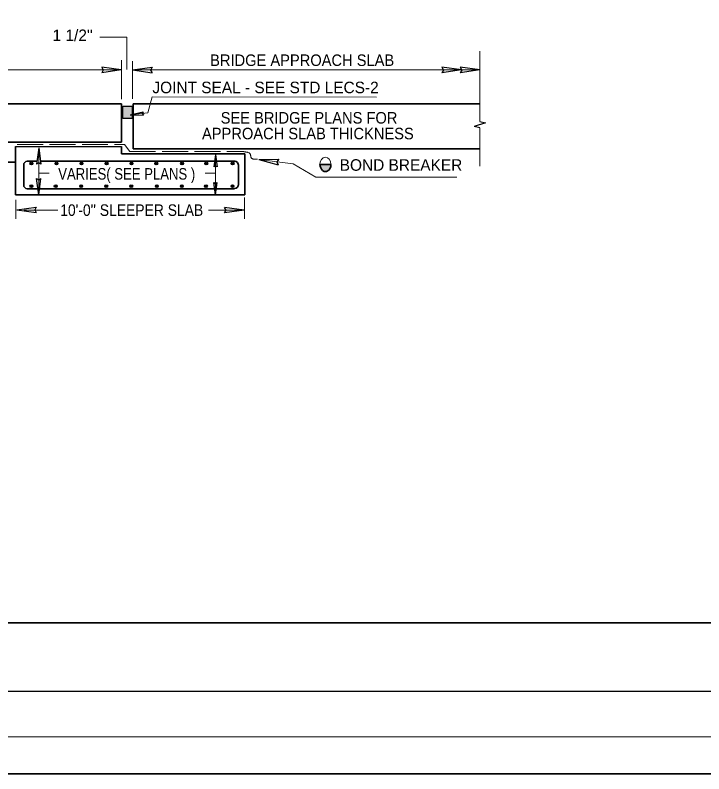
# Model space of a CAD drawing. Extents: x -581 to 228, y -451 to 4.
# Drawn here: x 12.3 to 112.8, y -450.7 to -339.9 of the extents above; entities that cross this region are included whole.
import ezdxf
from ezdxf.enums import TextEntityAlignment as Align

# ---------------------------------------------------------------- set-up
doc = ezdxf.new("R2010")
doc.units = 0
doc.header["$LTSCALE"] = 0.63
doc.linetypes.add('LONG_DASHED', pattern=[7.5, 6, -1.5])
for name, color, linetype, lineweight in [('1', 7, 'Continuous', 13), ('10', 7, 'Continuous', 13), ('25', 7, 'Continuous', 35), ('60', 7, 'Continuous', 13)]:
    doc.layers.add(name, color=color, linetype=linetype, lineweight=lineweight)

msp = doc.modelspace()

# ---------------------------------------------------------------- hatches: boundary and pattern name
at = {"layer": '25'}
for points in [[(28.0137, -353.1863), (29.3601, -353.1863), (29.3601, -355.0214), (28.0137, -355.0214)], [(14.8747, -361.5842, 1), (14.4603, -361.5842, 1)], [(18.1417, -361.5842, 1), (18.556, -361.5842, 1)], [(22.193, -361.5842, 1), (21.7787, -361.5842, 1)], [(25.4433, -361.5842, 1), (25.8577, -361.5842, 1)], [(29.4892, -361.5842, 1), (29.0748, -361.5842, 1)], [(32.695, -361.5842, 1), (33.1093, -361.5842, 1)], [(36.8748, -361.5842, 1), (36.4605, -361.5842, 1)], [(39.9912, -361.5842, 1), (40.4055, -361.5842, 1)], [(44.2595, -361.5842, 1), (43.8452, -361.5842, 1)], [(56.7904, -361.7237), (58.3922, -361.7237), (58.3747, -361.8698), (58.3608, -362.0158), (58.2775, -362.2383), (58.1941, -362.3913), (58.1176, -362.4957), (57.9995, -362.6), (57.8536, -362.6835), (57.7632, -362.7252), (57.6173, -362.7391), (57.4297, -362.7252), (57.3116, -362.6765), (57.1657, -362.5792), (57.0267, -362.4262), (56.9155, -362.2175), (56.8321, -361.9741)], [(14.8747, -364.8913, 1), (14.4603, -364.8913, 1)], [(18.0087, -364.8913, 1), (18.423, -364.8913, 1)], [(22.1485, -364.8913, 1), (21.7342, -364.8913, 1)], [(25.399, -364.8913, 1), (25.8133, -364.8913, 1)], [(29.4668, -364.8913, 1), (29.0525, -364.8913, 1)], [(32.7838, -364.8913, 1), (33.1982, -364.8913, 1)], [(36.8303, -364.8913, 1), (36.416, -364.8913, 1)], [(39.9468, -364.8913, 1), (40.3612, -364.8913, 1)], [(44.2373, -364.8913, 1), (43.823, -364.8913, 1)]]:
    msp.add_hatch(color=256, dxfattribs=at).paths.add_polyline_path(points)

# ---------------------------------------------------------------- linework, layer by layer
at = {"layer": '1'}
for p, q in [((80.1538, -355.4393), (80.1538, -345.1941)), ((27.8032, -352.1971), (27.8032, -346.4962)), ((29.4302, -352.1173), (29.4302, -346.6461)), ((-26.7739, -347.9227), (27.8032, -347.9227)), ((80.1538, -347.9227), (29.4302, -347.9227)), ((80.1538, -356.3822), (80.1538, -361.9837)), ((45.795, -366.5155), (45.795, -369.6591)), ((12.3999, -366.8894), (12.3999, -369.6591)), ((13.6227, -368.3932), (18.5533, -368.3932)), ((40.5078, -368.3932), (45.795, -368.3932)), ((-258.875, -445.2816), (221.089, -445.2816))]:
    msp.add_line(p, q, dxfattribs=at)
at = {"layer": '1', "lineweight": 25}
for p, q in [((27.8014, -347.9224), (24.934, -347.5286)), ((29.4311, -347.9228), (32.2985, -347.5289)), ((77.4692, -347.9223), (74.6019, -347.5283)), ((80.1342, -347.9223), (77.267, -347.5283)), ((27.8014, -347.9224), (24.934, -348.3166)), ((29.4311, -347.9228), (32.2985, -348.3169)), ((77.4692, -347.9223), (74.6019, -348.3164)), ((80.1342, -347.9223), (77.267, -348.3164)), ((29.1, -354.4742), (30.9725, -354.0082)), ((29.1, -354.4742), (31.0287, -354.5305)), ((80.1538, -356.3822), (79.3224, -356.1604)), ((12.3687, -359.0858), (27.8362, -359.0858)), ((15.7468, -359.2937), (15.423, -361.6509)), ((15.7468, -359.2937), (16.0707, -361.6509)), ((41.5583, -360.3165), (41.3153, -362.0845)), ((41.5583, -360.3165), (41.8012, -362.0845)), ((47.8943, -361.0152), (50.7882, -360.9659)), ((47.8943, -361.0152), (50.6942, -361.7483)), ((15.7492, -366.1373), (15.4253, -363.7802)), ((15.7492, -366.1373), (16.0731, -363.7802)), ((41.56, -366.1375), (41.317, -364.3696)), ((41.56, -366.1375), (41.8029, -364.3696)), ((12.5227, -368.3539), (15.3898, -367.9599)), ((12.5227, -368.3539), (15.3898, -368.7478)), ((45.74, -368.385), (42.8727, -367.991)), ((45.74, -368.385), (42.8727, -368.7789)), ((-238.8765, -438.6151), (221.089, -438.6151))]:
    msp.add_line(p, q, dxfattribs=at)
at = {"layer": '1', "lineweight": 35}
for p, q in [((-26.8131, -352.8555), (27.8362, -352.8555)), ((27.8362, -358.4676), (27.8362, -352.8555)), ((80.1538, -352.8555), (29.5197, -352.8555)), ((29.5197, -354.3747), (29.5197, -352.8555)), ((29.5197, -359.4288), (29.5197, -354.5146)), ((-26.8131, -358.4676), (27.8362, -358.4676)), ((12.3687, -359.0858), (12.3687, -366.1466)), ((27.8362, -360.1736), (27.8362, -359.0858)), ((80.1538, -359.4288), (29.5197, -359.4288)), ((27.8362, -360.1736), (45.8109, -360.1736)), ((45.8109, -360.1736), (45.8109, -366.1466)), ((12.3687, -361.4012), (-10.2598, -361.4012)), ((13.5467, -364.7211), (13.5467, -361.7796)), ((14.0658, -361.2359), (15.48, -361.2359)), ((16.0137, -361.2359), (41.4319, -361.2359)), ((41.6846, -361.2359), (44.4337, -361.2359)), ((44.9107, -364.7358), (44.9107, -361.7226)), ((14.0518, -365.2569), (15.6282, -365.2569)), ((15.8702, -365.2569), (41.439, -365.2569)), ((41.681, -365.2569), (44.3122, -365.2569)), ((45.8109, -366.1466), (12.3687, -366.1466)), ((-218.878, -428.6161), (214.4225, -428.6161))]:
    msp.add_line(p, q, dxfattribs=at)
at = {"layer": '1'}
for points in [[(28.6163, -347.869), (28.6163, -343.1462), (24.6489, -343.1462)], [(29.0995, -354.4733), (31.6487, -354.1986), (32.2807, -351.8552), (65.0714, -351.8932)], [(47.8941, -361.0138), (52.892, -361.614), (56.1908, -363.5645), (76.7971, -363.5645)]]:
    msp.add_lwpolyline(points, dxfattribs=at)
at = {"layer": '1', "lineweight": 25}
for points in [[(24.934, -347.5286), (25.156, -347.9267), (24.934, -348.3166)], [(32.2985, -347.5289), (32.0765, -347.927), (32.2985, -348.3169)], [(74.6019, -347.5283), (74.8236, -347.9264), (74.6019, -348.3164)], [(77.267, -347.5283), (77.489, -347.9264), (77.267, -348.3164)], [(30.9725, -354.0082), (30.8538, -354.2878), (31.0287, -354.5305)], [(80.1538, -355.4393), (80.9594, -355.6543), (79.3224, -356.1604)], [(50.7882, -360.9659), (50.5206, -361.3347), (50.6942, -361.7483)], [(16.0707, -361.6509), (15.7435, -361.4685), (15.423, -361.6509)], [(41.8012, -362.0845), (41.5557, -361.9477), (41.3153, -362.0845)], [(15.4253, -363.7802), (15.7525, -363.9624), (16.0731, -363.7802)], [(41.317, -364.3696), (41.5625, -364.5063), (41.8029, -364.3696)], [(15.3898, -367.9599), (15.1682, -368.358), (15.3898, -368.7478)], [(42.8727, -368.7789), (43.0946, -368.3809), (42.8727, -367.991)]]:
    msp.add_lwpolyline(points, dxfattribs=at)
at = {"layer": '1', "linetype": 'LONG_DASHED'}
msp.add_lwpolyline([(12.6101, -358.7817), (28.2708, -358.7817), (29.0311, -359.8467), (45.6727, -359.8477)], dxfattribs=at)
at = {"layer": '1'}
msp.add_lwpolyline([(56.8017, -361.7233), (58.3712, -361.7233), (58.3762, -361.8023), (58.3665, -361.9108), (58.3367, -362.064), (58.2922, -362.1972), (58.2282, -362.3303), (58.1641, -362.4242), (58.0801, -362.5279), (58.0012, -362.6021), (57.8975, -362.666), (57.8137, -362.7005), (57.7196, -362.7303), (57.6212, -362.7401), (57.4976, -362.7401), (57.4138, -362.7107), (57.3348, -362.6811), (57.2459, -362.6315), (57.1721, -362.5722), (57.1077, -362.5179), (57.0485, -362.444), (56.9892, -362.365), (56.9351, -362.2663), (56.8905, -362.1626), (56.8513, -362.0588), (56.8312, -361.9604), (56.8117, -361.8667), (56.8068, -361.7825)], close=True, dxfattribs=at)
at = {"layer": '1', "lineweight": 35}
for centre, start, end in [((44.2775, -361.8691), 357.81766, 85.56074), ((44.2775, -364.6177), 274.43926, 2.18234)]:
    msp.add_arc(centre, 0.6317, start, end, dxfattribs=at)
at = {"layer": '1'}
msp.add_ellipse((57.5898, -361.7046), major_axis=(-0.0301, 1.052), ratio=0.762969, dxfattribs=at)
at = {"layer": '1', "lineweight": 35}
for centre, major_axis, ratio, start_param, end_param in [((14.1004, -361.7829), (-0.5515, -0.0314), 0.992268, 4.71891268, 6.22883367), ((14.0952, -364.7073), (0.0313, 0.5497), 0.99547, 1.63706546, 3.18038967)]:
    msp.add_ellipse(centre, major_axis=major_axis, ratio=ratio, start_param=start_param, end_param=end_param, dxfattribs=at)
at = {"layer": '1', "linetype": 'LONG_DASHED'}
msp.add_spline([(45.6727, -359.8612), (46.6446, -360.2635), (46.7446, -360.7138), (47.6942, -360.9638)], degree=3, dxfattribs=at)
at = {"layer": '10', "lineweight": 35}
msp.add_lwpolyline([(-266.0746, -90.5474), (227.8348, -90.5474), (227.8348, -450.6856), (-266.0746, -450.6856)], close=True, dxfattribs=at)
at = {"layer": '25', "lineweight": 25}
msp.add_lwpolyline([(28.0137, -353.1863), (29.3601, -353.1863), (29.3601, -355.0214), (28.0137, -355.0214)], close=True, dxfattribs=at)
at = {"layer": '25'}
msp.add_lwpolyline([(56.7904, -361.7237), (58.3922, -361.7237), (58.3747, -361.8698), (58.3608, -362.0158), (58.2775, -362.2383), (58.1941, -362.3913), (58.1176, -362.4957), (57.9995, -362.6), (57.8536, -362.6835), (57.7632, -362.7252), (57.6173, -362.7391), (57.4297, -362.7252), (57.3116, -362.6765), (57.1657, -362.5792), (57.0267, -362.4262), (56.9155, -362.2175), (56.8321, -361.9741)], close=True, dxfattribs=at)
at = {"layer": '25', "lineweight": 25}
for centre in [(14.6675, -361.5842), (18.3488, -361.5842), (21.9858, -361.5842), (25.6505, -361.5842), (29.282, -361.5842), (32.9022, -361.5842), (36.6677, -361.5842), (40.1983, -361.5842), (44.0523, -361.5842), (14.6675, -364.8913), (18.2158, -364.8913), (21.9413, -364.8913), (25.6062, -364.8913), (29.2597, -364.8913), (32.991, -364.8913), (36.6232, -364.8913), (40.154, -364.8913), (44.0302, -364.8913)]:
    msp.add_circle(centre, 0.2072, dxfattribs=at)
at = {"layer": '60'}
for p, q in [((15.7481, -366.1378), (15.7481, -359.2932)), ((41.5592, -366.1378), (41.5592, -360.3162)), ((15.7481, -362.9732), (17.2888, -362.9732)), ((41.5592, -362.9732), (40.0183, -362.9732))]:
    msp.add_line(p, q, dxfattribs=at)

# ---------------------------------------------------------------- texts
at = {"layer": '1'}
for s, p in [("1 1/2''", (20.7041, -343.6964)), ('JOINT SEAL - SEE STD LECS-2', (48.8529, -351.3152)), ('BOND BREAKER  ', (69.252, -362.6377))]:
    msp.add_text(s, height=1.684, dxfattribs=at).set_placement(p, align=Align.CENTER)
for s, width, p in [('BRIDGE APPROACH SLAB', 0.95, (54.201, -347.338)), ('SEE BRIDGE PLANS FOR ', 0.95, (55.5006, -355.7487)), ('APPROACH SLAB THICKNESS', 0.95, (55.0338, -358.0457)), ('VARIES( SEE PLANS )', 0.85, (28.5875, -363.9311)), ("10'-0'' SLEEPER SLAB", 0.9, (29.3174, -369.226))]:
    msp.add_text(s, height=1.684, dxfattribs=dict(at, width=width)).set_placement(p, align=Align.CENTER)

doc.saveas('drawing.dxf')
